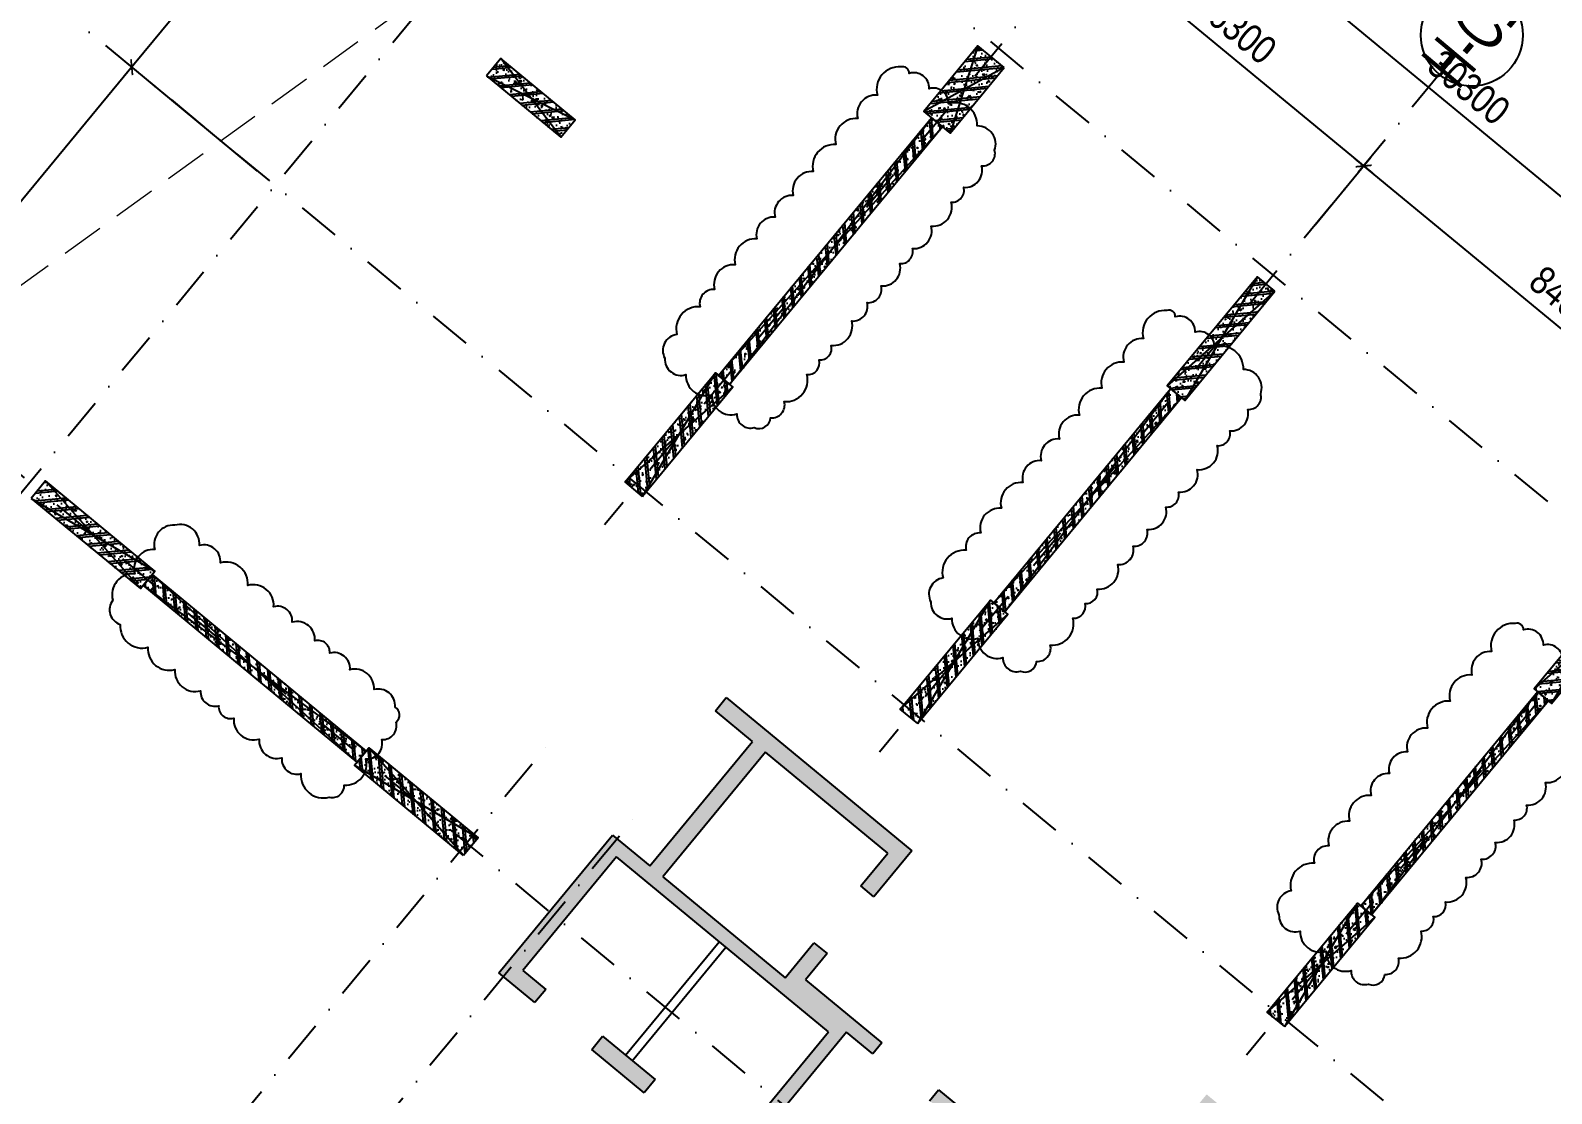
# Model space of a CAD drawing. Header units: millimetres. Extents: x -185400 to 12385, y -14070 to 168686.
# Drawn here: x -91778 to -64925, y 106585 to 125354 of the extents above; entities that cross this region are included whole.
import ezdxf
from ezdxf.enums import TextEntityAlignment as Align

# ---------------------------------------------------------------- set-up
doc = ezdxf.new("R2010")
doc.units = ezdxf.units.MM
doc.header["$LTSCALE"] = 300
doc.header["$MEASUREMENT"] = 0
doc.set_wipeout_variables(frame=1)
doc.linetypes.add('DASHDOT', pattern=[1, 0.5, -0.25, 0, -0.25])
doc.linetypes.add('HIDDEN', pattern=[0.375, 0.25, -0.125])
doc.layers.add('#220929_Dieu chinh', color=4, linetype='Continuous', plot=False)
for name, color, linetype in [('KC-Betong', 6, 'Continuous'), ('KT-Hatch', 251, 'Continuous'), ('KT-Kich thuoc', 9, 'Continuous'), ('KT-Luoi truc South Tower', 8, 'DASHDOT'), ('KT-Thay', 7, 'Continuous'), ('ST_MBDV Cot vach 220805$0$AUDIT_I_220805193045-1', 50, 'Continuous')]:
    doc.layers.add(name, color=color, linetype=linetype)
doc.layers.add('KT-Chi gioi XD', color=7, linetype='HIDDEN', true_color=0x0066cc)
doc.styles.add('Arial Narrow', font='ARIALN.TTF')
doc.styles.add('ST_MBDV Cot vach 220805$0$HBA-Text', font='GOTHIC.TTF')
doc.dimstyles.new('ccu12-200', dxfattribs={"dimscale": 200, "dimtxt": 2.5, "dimasz": 1, "dimexe": 1, "dimexo": 2, "dimgap": 1, "dimtad": 1, "dimdec": 0, "dimdsep": 46, "dimtxsty": 'Arial Narrow', "dimblk": 'ARCHTICK', "dimcen": -1, "dimdle": 1, "dimclrd": 256, "dimclre": 256, "dimclrt": 3, "dimadec": 0, "dimazin": 2, "dimtfac": 0.1, "dimtdec": 0, "dimtmove": 0, "dimatfit": 1, "dimldrblk": 'ARCHTICK', "dimfxl": 1, "dimtvp": 0.833333, "dimtolj": 1, "dimtzin": 12, "dimarcsym": 0})

# ---------------------------------------------------------------- blocks, each defined once
blk = doc.blocks.new('_ARCHTICK')
at = {"color": 0, "linetype": 'ByBlock', "const_width": 0.15}
blk.add_lwpolyline([(-0.5, -0.5), (0.5, 0.5)], dxfattribs=at)
blk = doc.blocks.new('*D109')
at = {"layer": 'Defpoints', "color": 0, "transparency": 16777216}
for p in [(-81093, 130328, 0), (-89989, 124705), (-87464, 122620, 0)]:
    blk.add_point(p, dxfattribs=at)
at = {"layer": 'KT-Kich thuoc', "lineweight": -2, "transparency": 16777216}
for p, q in [((-83494, 132570), (-90116, 124551)), ((-81402, 130583), (-83775, 132543)), ((-87773, 122875), (-90143, 124832))]:
    blk.add_line(p, q, dxfattribs=at)
at = {"layer": 'KT-Kich thuoc', "lineweight": -2, "transparency": 16777216, "xscale": 200, "yscale": 200, "zscale": 200}
for p, rotation in [((-83621, 132416), 50.44882678931273), ((-89989, 124705), 230.4488267893127)]:
    blk.add_blockref('_ARCHTICK', p, dxfattribs=dict(at, rotation=rotation))
at = {"layer": 'KT-Kich thuoc', "color": 3, "transparency": 16777216, "insert": (-87156, 128850), "char_height": 500, "attachment_point": 5, "rotation": 50.4488, "style": 'Arial Narrow'}
blk.add_mtext('\\A1;10000', dxfattribs=at)
blk = doc.blocks.new('*D110')
at = {"layer": 'Defpoints', "color": 0, "transparency": 16777216}
for p in [(-87461, 122618, 0), (-94319, 119462), (-91791, 117374, 0)]:
    blk.add_point(p, dxfattribs=at)
at = {"layer": 'KT-Kich thuoc', "lineweight": -2, "transparency": 16777216}
for p, q in [((-89861, 124859), (-94446, 119308)), ((-87769, 122872), (-90143, 124832)), ((-92099, 117629), (-94473, 119589))]:
    blk.add_line(p, q, dxfattribs=at)
at = {"layer": 'KT-Kich thuoc', "lineweight": -2, "transparency": 16777216, "xscale": 200, "yscale": 200, "zscale": 200}
for p, rotation in [((-89989, 124705), 50.44882678931273), ((-94319, 119462), 230.4488267893127)]:
    blk.add_blockref('_ARCHTICK', p, dxfattribs=dict(at, rotation=rotation))
at = {"layer": 'KT-Kich thuoc', "color": 3, "transparency": 16777216, "insert": (-92505, 122373), "char_height": 500, "attachment_point": 5, "rotation": 50.4488, "style": 'Arial Narrow'}
blk.add_mtext('\\A1;6800', dxfattribs=at)
blk = doc.blocks.new('*D133')
at = {"layer": 'Defpoints', "color": 0, "transparency": 16777216}
for p in [(-74211, 125628, 0), (-68243, 122960), (-69353, 121616, 0)]:
    blk.add_point(p, dxfattribs=at)
at = {"layer": 'KT-Kich thuoc', "lineweight": -2, "transparency": 16777216}
for p, q in [((-73956, 125936), (-72973, 127126)), ((-73255, 127099), (-68089, 122833)), ((-69098, 121924), (-68116, 123114))]:
    blk.add_line(p, q, dxfattribs=at)
at = {"layer": 'KT-Kich thuoc', "lineweight": -2, "transparency": 16777216, "xscale": 200, "yscale": 200, "zscale": 200}
for p, rotation in [((-73101, 126972), 140.4488267454906), ((-68243, 122960), 320.4488267454906)]:
    blk.add_blockref('_ARCHTICK', p, dxfattribs=dict(at, rotation=rotation))
at = {"layer": 'KT-Kich thuoc', "color": 3, "transparency": 16777216, "insert": (-70382, 125317), "char_height": 500, "attachment_point": 5, "rotation": 320.4488, "style": 'Arial Narrow'}
blk.add_mtext('\\A1;6300', dxfattribs=at)
blk = doc.blocks.new('*D134')
at = {"layer": 'Defpoints', "color": 0, "transparency": 16777216}
for p in [(-69353, 121616, 0), (-61766, 117611), (-62876, 116267, 0)]:
    blk.add_point(p, dxfattribs=at)
at = {"layer": 'KT-Kich thuoc', "lineweight": -2, "transparency": 16777216}
for p, q in [((-69098, 121924), (-68116, 123114)), ((-68397, 123087), (-61612, 117484)), ((-62621, 116576), (-61639, 117765))]:
    blk.add_line(p, q, dxfattribs=at)
at = {"layer": 'KT-Kich thuoc', "lineweight": -2, "transparency": 16777216, "xscale": 200, "yscale": 200, "zscale": 200}
for p, rotation in [((-68243, 122960), 140.4488267454906), ((-61766, 117611), 320.4488267454906)]:
    blk.add_blockref('_ARCHTICK', p, dxfattribs=dict(at, rotation=rotation))
at = {"layer": 'KT-Kich thuoc', "color": 3, "transparency": 16777216, "insert": (-64715, 120637), "char_height": 500, "attachment_point": 5, "rotation": 320.4488, "style": 'Arial Narrow'}
blk.add_mtext('\\A1;8400', dxfattribs=at)
blk = doc.blocks.new('*U18')
h = blk.add_hatch()
h.set_pattern_fill('VATLIEU04', color=250, scale=40, style=0, pattern_type=2)
h.set_pattern_definition([(50, (1550, 450), (286.904, -25.1), [30, -330]), (355, (1550, 450), (-55.5, 300.877), [24, -264]), (100.451, (1573.9, 447.9), (231.404, 275.776), [25.496, -280.457]), (46.184, (1550, 530), (426.896, -66.21), [45, -495]), (96.636, (1585.57, 524.5), (373.865, 389.65), [38.244, -420.685]), (351.184, (1550, 530), (373.865, 389.65), [36, -396]), (21, (1590, 510), (238.763, -161.048), [30, -330]), (326, (1590, 510), (97.326, 290.06), [24, -264]), (71.451, (1609.9, 496.58), (336.09, 129.012), [25.496, -280.457]), (37.5, (1550, 450), (4.864, 133.1575), [0, -260.8, 0, -268, 0, -265]), (7.5, (1550, 450), (105.228, 157.765), [0, -152.8, 0, -254.8, 0, -101]), (327.5, (1460.8, 450), (213.529, -9.022), [0, -100, 0, -312, 0, -414]), (317.5, (1420.8, 450), (233.274, 40.042), [0, -130, 0, -207.2, 0, -294]), (45, (1550, 450), (-120.208, 120.208), []), (45, (1550, 499), (-120.208, 120.208), [])])
h.paths.add_polyline_path([(-475, -475), (2025, -475), (2025, -75), (-475, -75)])
at = {"color": 6, "ltscale": 0.25}
blk.add_lwpolyline([(-475, -475), (2025, -475), (2025, -75), (-475, -75)], close=True, dxfattribs=at)
at = {"layer": 'Defpoints', "linetype": 'ByBlock', "ltscale": 30}
for p, q in [((2025, -475), (-475, -75)), ((-475, -475), (2025, -75))]:
    blk.add_line(p, q, dxfattribs=at)
blk = doc.blocks.new('*U15')
h = blk.add_hatch()
h.set_pattern_fill('VATLIEU04', color=250, scale=40, style=0, pattern_type=2)
h.set_pattern_definition([(50, (750, 450), (286.904, -25.1), [30, -330]), (355, (750, 450), (-55.5, 300.877), [24, -264]), (100.451, (773.9, 447.9), (231.404, 275.776), [25.496, -280.457]), (46.184, (750, 530), (426.9, -66.21), [45, -495]), (96.636, (785.57, 524.5), (373.87, 389.65), [38.24, -420.685]), (351.184, (750, 530), (373.86, 389.65), [36, -396]), (21, (790, 510), (238.763, -161.048), [30, -330]), (326, (790, 510), (97.326, 290.06), [24, -264]), (71.451, (809.9, 496.58), (336.09, 129.01), [25.496, -280.457]), (37.5, (750, 450), (4.864, 133.1575), [0, -260.8, 0, -268, 0, -265]), (7.5, (750, 450), (105.228, 157.765), [0, -152.8, 0, -254.8, 0, -101]), (327.5, (660.8, 450), (213.529, -9.022), [0, -100, 0, -312, 0, -414]), (317.5, (620.8, 450), (233.274, 40.042), [0, -130, 0, -207.2, 0, -294]), (45, (750, 450), (-120.208, 120.208), []), (45, (750, 499), (-120.208, 120.208), [])])
h.paths.add_polyline_path([(-475, -475), (1225, -475), (1225, -75), (-475, -75)])
at = {"color": 6, "ltscale": 0.25}
blk.add_lwpolyline([(-475, -475), (1225, -475), (1225, -75), (-475, -75)], close=True, dxfattribs=at)
at = {"layer": 'Defpoints', "linetype": 'ByBlock', "ltscale": 30}
for p, q in [((1225, -475), (-475, -75)), ((-475, -475), (1225, -75))]:
    blk.add_line(p, q, dxfattribs=at)
blk = doc.blocks.new('*U16')
h = blk.add_hatch()
h.set_pattern_fill('VATLIEU04', color=250, scale=40, style=0, pattern_type=2)
h.set_pattern_definition([(50, (-550, 2550), (286.904, -25.1), [30, -330]), (355, (-550, 2550), (-55.5, 300.877), [24, -264]), (100.451, (-526.1, 2547.9), (231.404, 275.776), [25.496, -280.457]), (46.184, (-550, 2630), (426.896, -66.208), [45, -495]), (96.636, (-514.43, 2624.5), (373.865, 389.647), [38.244, -420.685]), (351.184, (-550, 2630), (373.865, 389.65), [36, -396]), (21, (-510, 2610), (238.763, -161.048), [30, -330]), (326, (-510, 2610), (97.326, 290.06), [24, -264]), (71.451, (-490.1, 2596.58), (336.09, 129.012), [25.496, -280.457]), (37.5, (-550, 2550), (4.864, 133.1575), [0, -260.8, 0, -268, 0, -265]), (7.5, (-550, 2550), (105.228, 157.765), [0, -152.8, 0, -254.8, 0, -101]), (327.5, (-639.2, 2550), (213.529, -9.022), [0, -100, 0, -312, 0, -414]), (317.5, (-679.2, 2550), (233.274, 40.042), [0, -130, 0, -207.2, 0, -294]), (45, (-550, 2550), (-120.208, 120.208), []), (45, (-550, 2599), (-120.208, 120.208), [])])
h.paths.add_polyline_path([(-475, -475), (-75, -475), (-75, 2025), (-475, 2025)])
at = {"color": 6, "ltscale": 0.25}
blk.add_lwpolyline([(-475, -475), (-75, -475), (-75, 2025), (-475, 2025)], close=True, dxfattribs=at)
at = {"layer": 'Defpoints', "linetype": 'ByBlock', "ltscale": 30}
for p, q in [((-75, -475), (-475, 2025)), ((-475, -475), (-75, 2025))]:
    blk.add_line(p, q, dxfattribs=at)
blk = doc.blocks.new('*U14')
h = blk.add_hatch()
h.set_pattern_fill('VATLIEU04', color=250, scale=40, style=0, pattern_type=2)
h.set_pattern_definition([(50, (-350, 1550), (286.904, -25.1), [30, -330]), (355, (-350, 1550), (-55.5, 300.877), [24, -264]), (100.451, (-326.1, 1547.9), (231.404, 275.776), [25.496, -280.457]), (46.184, (-350, 1630), (426.896, -66.21), [45, -495]), (96.636, (-314.43, 1624.5), (373.865, 389.65), [38.244, -420.685]), (351.184, (-350, 1630), (373.865, 389.65), [36, -396]), (21, (-310, 1610), (238.763, -161.048), [30, -330]), (326, (-310, 1610), (97.326, 290.06), [24, -264]), (71.451, (-290.1, 1596.58), (336.09, 129.012), [25.496, -280.457]), (37.5, (-350, 1550), (4.864, 133.1575), [0, -260.8, 0, -268, 0, -265]), (7.5, (-350, 1550), (105.228, 157.765), [0, -152.8, 0, -254.8, 0, -101]), (327.5, (-439.2, 1550), (213.529, -9.022), [0, -100, 0, -312, 0, -414]), (317.5, (-479.2, 1550), (233.274, 40.042), [0, -130, 0, -207.2, 0, -294]), (45, (-350, 1550), (-120.208, 120.208), []), (45, (-350, 1599), (-120.208, 120.208), [])])
h.paths.add_polyline_path([(-475, -475), (125, -475), (125, 1025), (-475, 1025)])
at = {"color": 6, "ltscale": 0.25}
blk.add_lwpolyline([(-475, -475), (125, -475), (125, 1025), (-475, 1025)], close=True, dxfattribs=at)
at = {"layer": 'Defpoints', "linetype": 'ByBlock', "ltscale": 30}
for p, q in [((125, -475), (-475, 1025)), ((-475, -475), (125, 1025))]:
    blk.add_line(p, q, dxfattribs=at)
blk = doc.blocks.new('A$C757F5D6E')
at = {"layer": 'KT-Hatch'}
h = blk.add_hatch(dxfattribs=at)
h.set_pattern_fill('1BETONG2-BOP', color=256, scale=50, pattern_type=2)
h.set_pattern_definition([(10.4488, (-107837.5, 97943.8), (256.5447, -252.5566), [37.5, -412.5]), (315.4488, (-107837.5, 97943.8), (185.993, 334.1673), [30, -330]), (60.9002, (-107816.1, 97922.76), (442.5378, 81.6104), [31.87, -350.571]), (6.633, (-107773.8, 98020.9), (358.753, -403.604), [56.25, -618.75]), (57.0844, (-107743.9, 97987.3), (670.482, 77.9686), [47.805, -525.8565]), (311.633, (-107773.8, 98020.9), (670.482, 77.969), [45, -495]), (341.4488, (-107751.18, 97969.8), (101.9372, -345.2663), [37.5, -412.5]), (186.4488, (-107751.2, 97969.8), (142.6476, -354.842), [30, -330]), (31.9002, (-107742.7, 97941.02), (426.6178, -143.1685), [31.87, -350.571]), (27.94883, (-107837.49, 97943.8), (33.61392, 163.13077), [0, -326, 0, -335, 0, -331.25]), (324.94883, (-107837.5, 97943.8), (230.25835, 56.3262), [0, -191, 0, -318.5, 0, -126.25]), (287.94883, (-107923.46, 98014.8), (198.62244, -178.65583), [0, -125, 0, -390, 0, -517.5]), (277.9488, (-107962.02, 98046.64), (256.7064, -147.0836), [0, -162.5, 0, -259, 0, -367.5]), (275.4488, (-107837.5, 97943.8), (211.5398, 20.1783), []), (275.4488, (-107798.5, 97991.03), (211.5398, 20.1783), [])])
h.paths.add_polyline_path([(-80614, 110414), (-78800, 112611), (-76641, 110829), (-77118, 110250), (-76887, 110059), (-76218, 110869), (-79495, 113575), (-79686, 113344), (-79031, 112802), (-80846, 110605), (-81501, 111146), (-83507, 108717), (-82871, 108192), (-82680, 108423), (-83085, 108758), (-81429, 110762), (-77689, 107674), (-79345, 105669), (-79750, 106004), (-79941, 105772), (-77338, 103623), (-78392, 102347), (-75848, 100246), (-70782, 106380), (-71014, 106571), (-75888, 100668), (-78008, 102419), (-75012, 106047), (-75745, 106652), (-75904, 106459), (-75364, 106014), (-77147, 103855), (-79152, 105510), (-77369, 107669), (-76907, 107287), (-76747, 107480), (-78097, 108594), (-77715, 109057), (-77946, 109248), (-78455, 108631)])
h.paths.add_polyline_path([(-80943, 106600), (-80752, 106831), (-81677, 107596), (-81868, 107364)], flags=17)
at = {"layer": 'KC-Betong'}
for p, q in [((-79686, 113344), (-79495, 113575)), ((-79031, 112802), (-79686, 113344)), ((-79495, 113575), (-76218, 110869)), ((-80846, 110605), (-79031, 112802)), ((-78800, 112611), (-80614, 110414)), ((-76641, 110829), (-78800, 112611)), ((-83507, 108717), (-81501, 111146)), ((-81501, 111146), (-80846, 110605)), ((-81429, 110762), (-83085, 108758)), ((-77689, 107674), (-81429, 110762)), ((-77118, 110250), (-76641, 110829)), ((-76218, 110869), (-76887, 110059)), ((-80614, 110414), (-78455, 108631)), ((-76887, 110059), (-77118, 110250)), ((-78455, 108631), (-77946, 109248)), ((-77715, 109057), (-78097, 108594)), ((-77946, 109248), (-77715, 109057)), ((-83085, 108758), (-82680, 108423, 0)), ((-82871, 108192, 0), (-83507, 108717)), ((-78097, 108594), (-76747, 107480)), ((-82680, 108423, 0), (-82871, 108192, 0)), ((-81868, 107364, 0), (-81677, 107596, 0)), ((-81677, 107596, 0), (-80752, 106831, 0)), ((-79345, 105669), (-77689, 107674)), ((-77369, 107669), (-79152, 105510)), ((-76907, 107287), (-77369, 107669)), ((-76747, 107480), (-76907, 107287)), ((-80943, 106600, 0), (-81868, 107364, 0)), ((-80752, 106831, 0), (-80943, 106600, 0)), ((-75904, 106459), (-75745, 106652)), ((-75745, 106652), (-75012, 106047))]:
    blk.add_line(p, q, dxfattribs=at)
at = {"layer": 'KT-Thay'}
for p, q in [((-81273, 107261, 0), (-79617, 109266, 0)), ((-81157, 107166, 0), (-79501, 109171, 0))]:
    blk.add_line(p, q, dxfattribs=at)
at = {"layer": 'KC-Betong', "linetype": 'ByBlock'}
for name, p, rotation in [('*U14', (-75258, 124634), 140.4488257820859), ('*U15', (-83057, 124615, 0), 320.4488276923774), ('*U16', (-70478, 120686), 140.4488257820859), ('*U18', (-91095, 117157), 320.4488257820466), ('*U16', (-64001, 115337), 140.4488257820859)]:
    blk.add_blockref(name, p, dxfattribs=dict(at, rotation=rotation))
at = {"layer": 'KC-Betong', "linetype": 'ByBlock', "xscale": -1, "rotation": 320.4488276923595}
for name, p in [('*U16', (-81034, 117797)), ('*U16', (-76177, 113785)), ('*U18', (-84194, 111458)), ('*U16', (-69700, 108436))]:
    blk.add_blockref(name, p, dxfattribs=at)
blk = doc.blocks.new('ST_MBDV Cot vach 220805$0$GRID-SYM-flat-103')
at = {"layer": 'ST_MBDV Cot vach 220805$0$AUDIT_I_220805193045-1'}
blk.add_circle((0, 0, 0), 900, dxfattribs=at)
at = {"layer": 'ST_MBDV Cot vach 220805$0$AUDIT_I_220805193045-1', "style": 'ST_MBDV Cot vach 220805$0$HBA-Text'}
blk.add_attdef('GRID', text='', height=900, rotation=19.0471, dxfattribs=at).set_placement((0, 0, 0), align=Align.MIDDLE_CENTER)
blk = doc.blocks.new('*D101')
at = {"layer": 'Defpoints', "color": 0, "transparency": 16777216}
for p in [(-79464, 132301, 0), (-54992, 114350), (-56101, 113007)]:
    blk.add_point(p, dxfattribs=at)
at = {"layer": 'KT-Kich thuoc', "lineweight": -2, "transparency": 16777216}
for p, q in [((-79210, 132609), (-78228, 133798)), ((-78509, 133771), (-54838, 114223)), ((-55847, 113315), (-54865, 114504))]:
    blk.add_line(p, q, dxfattribs=at)
at = {"layer": 'KT-Kich thuoc', "lineweight": -2, "transparency": 16777216, "xscale": 200, "yscale": 200, "zscale": 200}
for p, rotation in [((-78355, 133644), 140.448826737223), ((-54992, 114350), 320.4488267372229)]:
    blk.add_blockref('_ARCHTICK', p, dxfattribs=dict(at, rotation=rotation))
at = {"layer": 'KT-Kich thuoc', "color": 3, "transparency": 16777216, "insert": (-66384, 124348), "char_height": 500, "attachment_point": 5, "rotation": 320.4488, "style": 'Arial Narrow'}
blk.add_mtext('\\A1;30300', dxfattribs=at)
blk = doc.blocks.new('*D102')
at = {"layer": 'Defpoints', "color": 0, "transparency": 16777216}
for p in [(-85499, 133966), (-81097, 130331), (-123887, 78516, 0)]:
    blk.add_point(p, dxfattribs=at)
at = {"layer": 'KT-Kich thuoc', "lineweight": -2, "transparency": 16777216}
for p, q in [((-128417, 81997), (-85371, 134121)), ((-81405, 130586), (-85653, 134094)), ((-124196, 78771), (-128444, 82279))]:
    blk.add_line(p, q, dxfattribs=at)
at = {"layer": 'KT-Kich thuoc', "lineweight": -2, "transparency": 16777216, "xscale": 200, "yscale": 200, "zscale": 200}
for p, rotation in [((-85499, 133966), 50.44882697620305), ((-128289, 82151), 230.4488269762031)]:
    blk.add_blockref('_ARCHTICK', p, dxfattribs=dict(at, rotation=rotation))
at = {"layer": 'KT-Kich thuoc', "color": 3, "transparency": 16777216, "insert": (-105576, 110369), "char_height": 500, "attachment_point": 5, "rotation": 50.4488, "style": 'Arial Narrow'}
blk.add_mtext('\\A1;67200', dxfattribs=at)
blk = doc.blocks.new('*U176')
h = blk.add_hatch()
h.set_pattern_fill('VATLIEU04', color=250, scale=40, style=0, pattern_type=2)
h.set_pattern_definition([(50, (3950, 300), (286.904, -25.101), [30, -330]), (355, (3950, 300), (-55.5, 300.877), [24, -264]), (100.4514, (3973.9, 297.9), (231.404, 275.776), [25.496, -280.457]), (46.184, (3950, 380), (426.896, -66.208), [45, -495]), (96.636, (3985.57, 374.5), (373.865, 389.647), [38.244, -420.685]), (351.184, (3950, 380), (373.865, 389.647), [36, -396]), (21, (3990, 360), (238.763, -161.048), [30, -330]), (326, (3990, 360), (97.326, 290.06), [24, -264]), (71.4514, (4009.9, 346.58), (336.089, 129.012), [25.496, -280.457]), (37.5, (3950, 300), (4.864, 133.1575), [0, -260.8, 0, -268, 0, -265]), (7.5, (3950, 300), (105.228, 157.7647), [0, -152.8, 0, -254.8, 0, -101]), (327.5, (3860.8, 300), (213.529, -9.022), [0, -100, 0, -312, 0, -414]), (317.5, (3820.8, 300), (233.2745, 40.042), [0, -130, 0, -207.2, 0, -294]), (45, (3950, 300), (-120.208, 120.208), []), (45, (3950, 349), (-120.208, 120.208), [])])
h.paths.add_polyline_path([(-475, -475), (4425, -475), (4425, -225), (-475, -225)])
at = {"color": 6, "ltscale": 0.25}
blk.add_lwpolyline([(-475, -475), (4425, -475), (4425, -225), (-475, -225)], close=True, dxfattribs=at)
at = {"layer": 'Defpoints', "linetype": 'ByBlock', "ltscale": 30}
for p, q in [((4425, -475), (-475, -225)), ((-475, -475), (4425, -225))]:
    blk.add_line(p, q, dxfattribs=at)
blk = doc.blocks.new('*U179')
h = blk.add_hatch()
h.set_pattern_fill('VATLIEU04', color=250, scale=40, style=0, pattern_type=2)
h.set_pattern_definition([(50, (-700, 4950), (286.904, -25.101), [30, -330]), (355, (-700, 4950), (-55.5, 300.877), [24, -264]), (100.4514, (-676.1, 4947.9), (231.404, 275.776), [25.496, -280.457]), (46.184, (-700, 5030), (426.896, -66.208), [45, -495]), (96.636, (-664.43, 5024.5), (373.865, 389.647), [38.244, -420.685]), (351.184, (-700, 5030), (373.865, 389.647), [36, -396]), (21, (-660, 5010), (238.763, -161.048), [30, -330]), (326, (-660, 5010), (97.326, 290.06), [24, -264]), (71.4514, (-640.1, 4996.58), (336.089, 129.012), [25.496, -280.457]), (37.5, (-700, 4950), (4.864, 133.1575), [0, -260.8, 0, -268, 0, -265]), (7.5, (-700, 4950), (105.228, 157.7647), [0, -152.8, 0, -254.8, 0, -101]), (327.5, (-789.2, 4950), (213.529, -9.022), [0, -100, 0, -312, 0, -414]), (317.5, (-829.2, 4950), (233.2745, 40.042), [0, -130, 0, -207.2, 0, -294]), (45, (-700, 4950), (-120.208, 120.208), []), (45, (-700, 4999), (-120.208, 120.208), [])])
h.paths.add_polyline_path([(-475, -475), (-225, -475), (-225, 4425), (-475, 4425)])
at = {"color": 6, "ltscale": 0.25}
blk.add_lwpolyline([(-475, -475), (-225, -475), (-225, 4425), (-475, 4425)], close=True, dxfattribs=at)
at = {"layer": 'Defpoints', "linetype": 'ByBlock', "ltscale": 30}
for p, q in [((-225, -475), (-475, 4425)), ((-475, -475), (-225, 4425))]:
    blk.add_line(p, q, dxfattribs=at)
blk = doc.blocks.new('*U180')
h = blk.add_hatch()
h.set_pattern_fill('VATLIEU04', color=250, scale=40, style=0, pattern_type=2)
h.set_pattern_definition([(50, (-700, 5950), (286.904, -25.101), [30, -330]), (355, (-700, 5950), (-55.5, 300.877), [24, -264]), (100.4514, (-676.1, 5947.9), (231.404, 275.776), [25.496, -280.457]), (46.184, (-700, 6030), (426.896, -66.208), [45, -495]), (96.6356, (-664.43, 6024.5), (373.865, 389.647), [38.244, -420.685]), (351.184, (-700, 6030), (373.865, 389.647), [36, -396]), (21, (-660, 6010), (238.763, -161.0476), [30, -330]), (326, (-660, 6010), (97.326, 290.06), [24, -264]), (71.4514, (-640.1, 5996.58), (336.089, 129.012), [25.496, -280.457]), (37.5, (-700, 5950), (4.864, 133.1575), [0, -260.8, 0, -268, 0, -265]), (7.5, (-700, 5950), (105.2278, 157.7647), [0, -152.8, 0, -254.8, 0, -101]), (327.5, (-789.2, 5950), (213.529, -9.022), [0, -100, 0, -312, 0, -414]), (317.5, (-829.2, 5950), (233.2745, 40.042), [0, -130, 0, -207.2, 0, -294]), (45, (-700, 5950), (-120.208, 120.208), []), (45, (-700, 5999), (-120.208, 120.208), [])])
h.paths.add_polyline_path([(-475, -475), (-225, -475), (-225, 5425), (-475, 5425)])
at = {"color": 6, "ltscale": 0.25}
blk.add_lwpolyline([(-475, -475), (-225, -475), (-225, 5425), (-475, 5425)], close=True, dxfattribs=at)
at = {"layer": 'Defpoints', "linetype": 'ByBlock', "ltscale": 30}
for p, q in [((-225, -475), (-475, 5425)), ((-475, -475), (-225, 5425))]:
    blk.add_line(p, q, dxfattribs=at)

msp = doc.modelspace()

# ---------------------------------------------------------------- linework, layer by layer
at = {"layer": 'KT-Luoi truc South Tower', "ltscale": 5}
msp.add_line((-120067, 64290), (-80998.2, 111598.1), dxfattribs=at)

# ---------------------------------------------------------------- block references
at = {"layer": 'KT-Kich thuoc'}
ref = msp.add_blockref('ST_MBDV Cot vach 220805$0$GRID-SYM-flat-103', (-66333.9, 125271.9, 0), dxfattribs=at)
ref.add_attrib('GRID', 'H-C1', dxfattribs={"layer": 'ST_MBDV Cot vach 220805$0$AUDIT_I_220805193045-1', "height": 900, "rotation": 50, "style": 'ST_MBDV Cot vach 220805$0$HBA-Text', "width": 0.65}).set_placement((-66333.9, 125271.9, 0), align=Align.MIDDLE_CENTER)

# ---------------------------------------------------------------- dimensions: what is measured, and where the dimension line sits
for base, p1, p2, angle, picture, middle in [((-89988.5, 124705), (-81093.3, 130328.2, 0), (-87464.4, 122620.5, 0), 50.44883, '*D109', (-87155.7, 128850.2)), ((-68243.2, 122959.9), (-74210.6, 125627.7, 0), (-69353, 121616.1, 0), 140.44883, '*D133', (-70382.1, 125316.8)), ((-94318.5, 119461.8), (-87460.9, 122617.6, 0), (-91791, 117374.4, 0), 50.44883, '*D110', (-92504.6, 122373.3)), ((-61766.3, 117611.1), (-69353, 121616.1, 0), (-62876.1, 116267.2, 0), 140.44883, '*D134', (-64714.8, 120636.6))]:
    dim = msp.add_linear_dim(base=base, p1=p1, p2=p2, angle=angle, dimstyle='ccu12-200', dxfattribs=at)
    dim.commit()
    dim.dimension.update_dxf_attribs({"geometry": picture, "text_midpoint": middle})

# ---------------------------------------------------------------- wipeouts: each hides what was drawn before it
at = {"ltscale": 0.5}
for points in [[(-79629.3, 119262.6), (-75872.4, 123811.8), (-75679.6, 123652.6), (-79436.6, 119103.4)], [(-74771.7, 115250.9), (-71651.5, 119029.1), (-71458.7, 118869.9), (-74578.9, 115091.7)], [(-68294.8, 109902.1), (-65174.6, 113680.3), (-64981.9, 113521.1), (-68102, 109742.9)]]:
    msp.add_wipeout(points, dxfattribs=at).dxf.layer = 'KC-Betong'
msp.add_wipeout([(-89629.5, 115751.5), (-85851.3, 112631.4), (-86010.5, 112438.6), (-89788.7, 115558.8)], dxfattribs=at).translate(0, 0, 0).dxf.layer = 'KC-Betong'

# ---------------------------------------------------------------- next in the draw order: linework, layer by layer
at = {"layer": '#220929_Dieu chinh', "color": 4, "elevation": 0}
for points in [[(-76410.6, 124708.7, 0.5205671), (-76826.7, 124211.8, 0.5205671), (-77173.2, 123798, 0.5205671), (-77559.1, 123337.2, 0.5205671), (-77957.4, 122861.5, 0.5205671), (-78310.7, 122439.6, 0.5205671), (-78630.8, 122057.3, 0.5205671), (-78953.2, 121672.3, 0.5205671), (-79334.4, 121217, 0.5205671), (-79698.9, 120781.7, 0.5205671), (-79955.9, 120474.8, 0.5205671), (-80364.4, 119987, 0.5205671), (-80580, 119565.3, 0.5205671), (-80206.5, 119276.7, 0.5205671), (-79748.8, 118922.9, 0.5205671), (-79308.1, 118582.3, 0.5205671), (-78998.7, 118343.2, 0.5205671), (-78711.6, 118514.1, 0.5205671), (-78470.9, 118801.6, 0.5205671), (-78071.8, 119278.1, 0.5205671), (-77855.9, 119536, 0.5205671), (-77641.5, 119792.1, 0.5205671), (-77279.2, 120224.7, 0.5205671), (-77008.6, 120547.9, 0.5205671), (-76761.1, 120843.5, 0.5205671), (-76430.7, 121238, 0.5205671), (-76208.7, 121503.1, 0.5205671), (-75877, 121899.3, 0.5205671), (-75522.3, 122322.9, 0.5205671), (-75303.3, 122584.4, 0.5205671), (-74985.9, 122963.4, 0.5205671), (-74756.7, 123237.2, 0.5205671), (-75062.1, 123666.5, 0.5205671), (-75570.9, 124059.8, 0.5205671), (-75912.6, 124323.9, 0.5205671), (-76264.1, 124595.5, 0.5205671)], [(-71714.2, 120409.5, 0.5205671), (-72130.3, 119912.5, 0.5205671), (-72476.7, 119498.8, 0.5205671), (-72862.6, 119038, 0.5205671), (-73261, 118562.2, 0.5205671), (-73614.3, 118140.3, 0.5205671), (-73934.4, 117758, 0.5205671), (-74256.8, 117373, 0.5205671), (-74638, 116917.8, 0.5205671), (-75002.5, 116482.4, 0.5205671), (-75259.4, 116175.6, 0.5205671), (-75668, 115687.7, 0.5205671), (-75883.6, 115266, 0.5205671), (-75510.1, 114977.4, 0.5205671), (-75052.4, 114623.7, 0.5205671), (-74611.6, 114283, 0.5205671), (-74302.2, 114043.9, 0.5205671), (-74015.2, 114214.8, 0.5205671), (-73774.5, 114502.3, 0.5205671), (-73375.4, 114978.9, 0.5205671), (-73159.5, 115236.7, 0.5205671), (-72945.1, 115492.8, 0.5205671), (-72582.8, 115925.5, 0.5205671), (-72312.2, 116248.6, 0.5205671), (-72064.7, 116544.2, 0.5205671), (-71734.3, 116938.8, 0.5205671), (-71512.3, 117203.9, 0.5205671), (-71180.6, 117600, 0.5205671), (-70825.9, 118023.7, 0.5205671), (-70606.9, 118285.2, 0.5205671), (-70289.5, 118664.2, 0.5205671), (-70060.3, 118938, 0.5205671), (-70365.6, 119367.3, 0.5205671), (-70874.5, 119760.5, 0.5205671), (-71216.2, 120024.6, 0.5205671), (-71567.7, 120296.3, 0.5205671)], [(-89227.7, 116619.2, 0.5205671), (-89582.1, 116190.1, 0.5205671), (-89935.5, 115762.1, 0.5205671), (-90322.5, 115293.5, 0.5205671), (-90190.9, 114866.4, 0.5205671), (-89703.1, 114463.5, 0.5205671), (-89227.8, 114071, 0.5205671), (-88774.4, 113696.5, 0.5205671), (-88454.4, 113432.3, 0.5205671), (-88188.3, 113212.5, 0.5205671), (-87740.4, 112842.7, 0.5205671), (-87341.3, 112513.1, 0.5205671), (-87002.1, 112233, 0.5205671), (-86501, 111819.1, 0.5205671), (-86239.2, 112032.7, 0.5205671), (-85858.5, 112493.7, 0.5205671), (-85575.5, 112836.4, 0.5205671), (-85322.1, 113143.2, 0.5205671), (-85339.1, 113407.8, 0.5205671), (-85712.2, 113715.9, 0.5205671), (-86136.7, 114066.5, 0.5205671), (-86493.2, 114360.9, 0.5205671), (-86756, 114577.9, 0.5205671), (-87154.8, 114907.3, 0.5205671), (-87483.8, 115179, 0.5205671), (-87939.7, 115555.5, 0.5205671), (-88422.4, 115954.1, 0.5205671), (-88793.9, 116260.9, 0.5205671)]]:
    msp.add_lwpolyline(points, format="xyb", close=True, dxfattribs=at)
msp.add_lwpolyline([(-64728.1, 114235.9, 0.5205671), (-65069.8, 114500, 0.5205671), (-65421.4, 114771.7, 0.5205671), (-65567.8, 114884.9, 0.5205671), (-65983.9, 114387.9, 0.5205671), (-66330.4, 113974.2, 0.5205671), (-66716.3, 113513.4, 0.5205671), (-67114.6, 113037.6, 0.5205671), (-67467.9, 112615.7, 0.5205671), (-67788, 112233.4, 0.5205671), (-68110.4, 111848.4, 0.5205671), (-68491.6, 111393.2, 0.5205671), (-68856.1, 110957.8, 0.5205671), (-69113.1, 110651, 0.5205671), (-69521.6, 110163.1, 0.5205671), (-69737.2, 109741.5, 0.5205671), (-69363.8, 109452.8, 0.5205671), (-68906, 109099.1, 0.5205671), (-68465.3, 108758.4, 0.5205671), (-68155.9, 108519.3, 0.5205671), (-67868.8, 108690.2, 0.5205671), (-67628.1, 108977.7, 0.5205671), (-67229.1, 109454.3, 0.5205671), (-67013.1, 109712.1, 0.5205671), (-66798.7, 109968.2, 0.5205671), (-66436.4, 110400.9, 0.5205671), (-66165.8, 110724, 0.5205671), (-65918.3, 111019.6, 0.5205671), (-65587.9, 111414.2, 0.5205671), (-65366, 111679.3, 0.5205671), (-65034.2, 112075.5, 0.5205671), (-64679.5, 112499.1, 0.5205671)], format="xyb", dxfattribs=at)
at = {"layer": 'KT-Chi gioi XD', "lineweight": 13, "ltscale": 10, "elevation": 0, "flags": 128}
msp.add_lwpolyline([(-29078.1, 143772.1), (-33774.2, 161645), (-36124.3, 162456.9), (-45058.2, 155685.5), (-68562, 137753.5), (-92229.5, 120645.5, 0.684877), (-61797, 6849.6), (-41426.4, 4693.7), (-2997.3, 5908.3), (-146.9, 9554.9)], format="xyb", close=True, dxfattribs=at)
at = {"layer": 'KT-Luoi truc South Tower', "ltscale": 5}
for p, q in [((-129319.6, 71931.2), (-78164.4, 133874.7)), ((-85240.1, 133752.7), (-53191, 107285.4)), ((-71764.6, 128589.5), (-81645.6, 116624.7)), ((-91607.7, 126042.2), (-67870, 106438.6)), ((-66907, 124577.9), (-76788, 112613.1)), ((-95937.8, 120799), (-63888.7, 94331.6)), ((-60430.1, 119229.1), (-70311.1, 107264.3)), ((-121609.1, 65563.6), (-82540.3, 112871.6))]:
    msp.add_line(p, q, dxfattribs=at)

# ---------------------------------------------------------------- next in the draw order: block references
at = {"layer": 'KC-Betong', "linetype": 'ByBlock', "xscale": -1, "rotation": 320.4488276923595}
for name, p in [('*U180', (-79500.3, 119772.1)), ('*U179', (-74642.7, 115760.5)), ('*U176', (-86074.3, 113107.3, 0)), ('*U179', (-68165.8, 110411.6))]:
    msp.add_blockref(name, p, dxfattribs=at)
at = {"layer": 'KT-Kich thuoc'}
msp.add_blockref('A$C757F5D6E', (0, 0), dxfattribs=at)

# ---------------------------------------------------------------- next in the draw order: dimensions: what is measured, and where the dimension line sits
dim = msp.add_linear_dim(base=(-85498.7, 133966.3), p1=(-123887.5, 78516, 0), p2=(-81096.7, 130331), angle=50.44883, dimstyle='ccu12-200', dxfattribs=at)
dim.commit()
dim.dimension.update_dxf_attribs({"geometry": '*D102', "text_midpoint": (-105225.4, 110079.4), "dimtype": 161})
dim = msp.add_aligned_dim(p1=(-79464.2, 132300.8, 0), p2=(-56101.2, 113006.7), distance=1742.1, dimstyle='ccu12-200', dxfattribs=at)
dim.commit()
dim.dimension.update_dxf_attribs({"geometry": '*D101', "text_midpoint": (-66383.5, 124348)})

doc.saveas('drawing.dxf')
